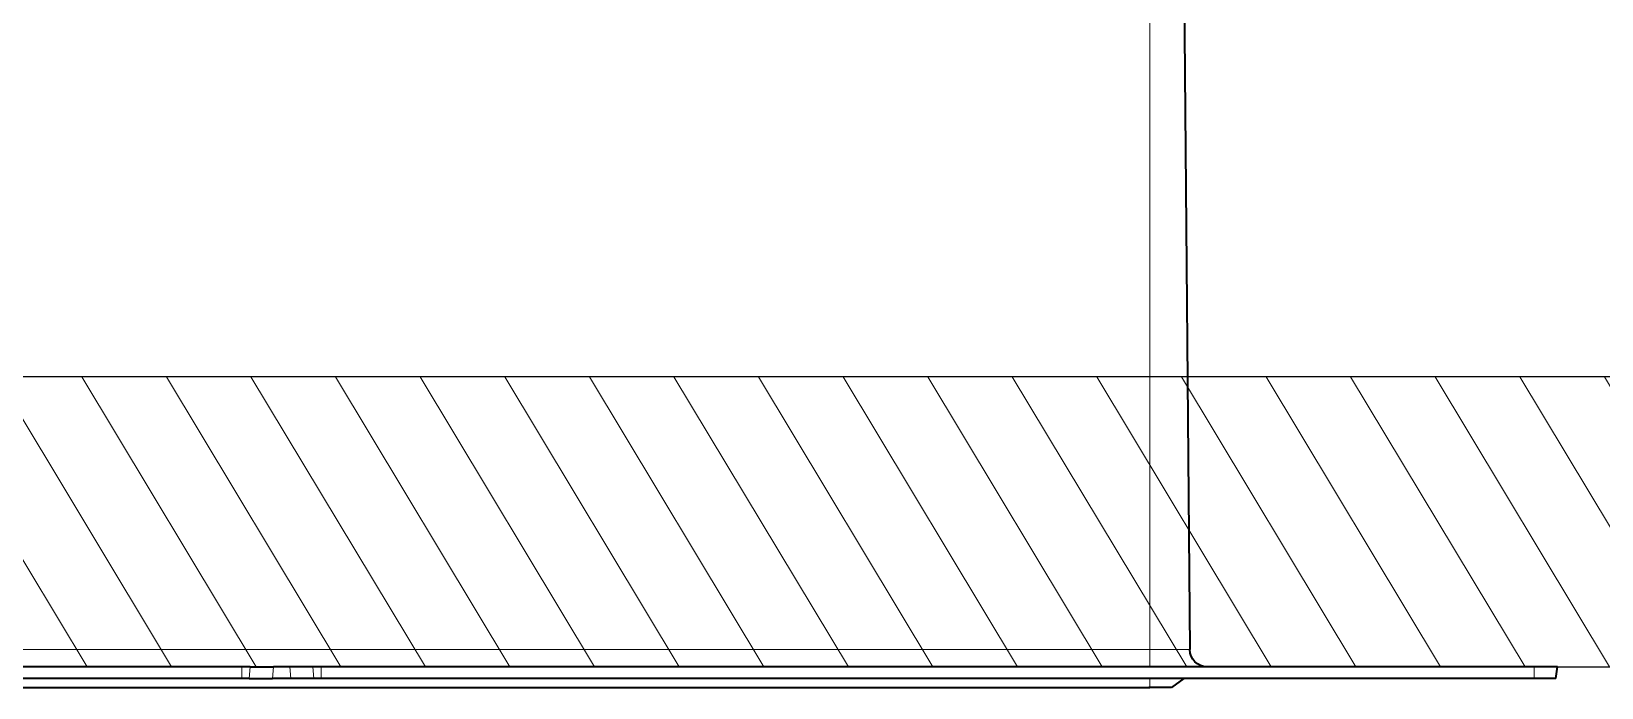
# Model space of a CAD drawing. Header units: inches. Extents: x -12478 to 399182, y -23212 to 525552.
# Drawn here: x 25545.1 to 25680.5, y -5761.9 to -5705.3 of the extents above; entities that cross this region are included whole.
import ezdxf

# ---------------------------------------------------------------- set-up
doc = ezdxf.new("R2010")
doc.units = ezdxf.units.IN
doc.header["$LTSCALE"] = 1000
doc.header["$MEASUREMENT"] = 0
doc.linetypes.add('DASHED', pattern=[0.75, 0.5, -0.25])
doc.linetypes.add('HIDDEN', pattern=[0.375, 0.25, -0.125])
for name, color, linetype in [('A-Hidden', 8, 'HIDDEN'), ('CQ Grg Gypsum', 41, 'Continuous'), ('CQ Light Elevation', 4, 'Continuous')]:
    doc.layers.add(name, color=color, linetype=linetype)
doc.layers.add('CQ Gypsum Hatch', color=8, linetype='Continuous', lineweight=20)
doc.layers.add('CQ Lighting', color=5, linetype='Continuous', lineweight=0)

# ---------------------------------------------------------------- blocks, each defined once
blk = doc.blocks.new('T.HC0E0.HQ12 side 2')
at = {"layer": 'CQ Lighting', "color": 1, "lineweight": 35}
for p, q in [((441925.5, 518877.62), (441925, 518820.2)), ((441895.3, 518818.72), (441999.89, 518818.72)), ((442006.72, 518818.72), (442111.3, 518818.72)), ((441895.3, 518817.72), (441999.89, 518817.72)), ((442006.72, 518817.72), (442111.3, 518817.72)), ((442078.15, 518816.92), (441928.45, 518816.92))]:
    blk.add_line(p, q, dxfattribs=at)
at = {"layer": 'CQ Lighting', "color": 1, "lineweight": 13}
for p, q in [((441928.45, 518877.62), (441928.45, 518820.2)), ((441928.45, 518820.2), (442078.15, 518820.2))]:
    blk.add_line(p, q, dxfattribs=at)
at = {"layer": 'CQ Lighting', "color": 1, "lineweight": 13, "ltscale": 0.086276}
blk.add_line((441925, 518820.2), (441928.45, 518820.2), dxfattribs=at)
at = {"layer": 'CQ Lighting', "color": 1, "lineweight": 13, "ltscale": 0.037173}
blk.add_line((441928.45, 518820.2), (441928.45, 518818.72), dxfattribs=at)
at = {"layer": 'CQ Lighting', "color": 1, "lineweight": 35, "ltscale": 0.05}
for p, q in [((441893.3, 518818.72), (441895.3, 518818.72)), ((442000.6, 518818.72), (442002.6, 518818.72)), ((442006.01, 518818.72), (442004.01, 518818.72)), ((442000.51, 518817.72), (442002.51, 518817.72)), ((442006.1, 518817.72), (442004.1, 518817.72))]:
    blk.add_line(p, q, dxfattribs=at)
at = {"layer": 'CQ Lighting', "color": 1, "lineweight": 35, "ltscale": 0.025188}
blk.add_line((441893.43, 518817.72), (441893.3, 518818.72), dxfattribs=at)
at = {"layer": 'CQ Lighting', "color": 1, "lineweight": 13, "ltscale": 0.025}
for p, q in [((441895.3, 518817.72), (441895.3, 518818.72)), ((441999.89, 518817.72), (441999.89, 518818.72)), ((442006.72, 518817.72), (442006.72, 518818.72))]:
    blk.add_line(p, q, dxfattribs=at)
at = {"layer": 'CQ Lighting', "color": 1, "lineweight": 35, "ltscale": 0.017677}
for p, q in [((441999.89, 518818.72), (442000.6, 518818.72)), ((442006.01, 518818.72), (442006.72, 518818.72))]:
    blk.add_line(p, q, dxfattribs=at)
at = {"layer": 'CQ Lighting', "color": 1, "lineweight": 13, "ltscale": 0.025094}
for p, q in [((442000.51, 518817.72), (442000.6, 518818.72)), ((442002.51, 518817.72), (442002.6, 518818.72)), ((442004.1, 518817.72), (442004.01, 518818.72)), ((442006.1, 518817.72), (442006.01, 518818.72))]:
    blk.add_line(p, q, dxfattribs=at)
at = {"layer": 'CQ Lighting', "color": 1, "lineweight": 35, "ltscale": 0.035355}
blk.add_line((442002.6, 518818.72), (442004.01, 518818.72), dxfattribs=at)
at = {"layer": 'CQ Lighting', "color": 1, "lineweight": 35, "ltscale": 0.04693}
blk.add_line((441893.43, 518817.72), (441895.3, 518817.72), dxfattribs=at)
at = {"layer": 'CQ Lighting', "color": 1, "lineweight": 35, "ltscale": 0.033399}
blk.add_line((441925.5, 518817.72), (441926.57, 518816.92), dxfattribs=at)
at = {"layer": 'CQ Lighting', "color": 1, "lineweight": 13, "ltscale": 0.02}
blk.add_line((441928.45, 518817.72), (441928.45, 518816.92), dxfattribs=at)
at = {"layer": 'CQ Lighting', "color": 1, "lineweight": 35, "ltscale": 0.015506}
for p, q in [((441999.89, 518817.72), (442000.51, 518817.72)), ((442006.1, 518817.72), (442006.72, 518817.72))]:
    blk.add_line(p, q, dxfattribs=at)
at = {"layer": 'CQ Lighting', "color": 1, "lineweight": 35, "ltscale": 0.039697}
blk.add_line((442002.51, 518817.72), (442004.1, 518817.72), dxfattribs=at)
at = {"layer": 'CQ Lighting', "color": 1, "lineweight": 35, "ltscale": 0.047002}
blk.add_line((441926.57, 518816.92), (441928.45, 518816.92), dxfattribs=at)
at = {"layer": 'CQ Lighting', "color": 1, "lineweight": 35, "ltscale": 0.005554}
blk.add_line((441928.3, 518816.92), (441928.53, 518816.92), dxfattribs=at)
at = {"layer": 'CQ Lighting', "color": 1, "lineweight": 35}
blk.add_arc((441923.5, 518820.22), 1.5, 270, 359.5, dxfattribs=at)

msp = doc.modelspace()

# ---------------------------------------------------------------- hatches: boundary and pattern name
at = {"layer": 'CQ Gypsum Hatch'}
h = msp.add_hatch(dxfattribs=at)
h.set_pattern_fill('ANSI31', color=256, scale=50, angle=76.0286, style=0)
h.set_pattern_definition([(121.0285767, (-293324.791, -475838.605), (-5.35568947, -3.22165956), [])])
edge = h.paths.add_edge_path()
edge.add_line((24926.66, -5710.13), (24926.66, -5735.13))
edge.add_line((24926.66, -5735.13), (24946.66, -5735.13))
edge.add_line((24946.66, -5735.13), (24946.66, -5760.13))
edge.add_line((24946.66, -5760.13), (29406.66, -5760.13))
edge.add_line((29406.66, -5760.13), (29406.66, -5735.13))
edge.add_line((29406.66, -5735.13), (29426.66, -5735.13))
edge.add_line((29426.66, -5735.13), (29426.66, -5710.13))
edge.add_line((29426.66, -5710.13), (29381.66, -5710.13))
edge.add_line((29381.66, -5710.13), (29381.66, -5735.13))
edge.add_line((29381.66, -5735.13), (24971.66, -5735.13))
edge.add_line((24971.66, -5735.13), (24971.66, -5710.13))
edge.add_line((24971.66, -5710.13), (24926.66, -5710.13))

# ---------------------------------------------------------------- linework, layer by layer
at = {"layer": 'A-Hidden', "linetype": 'DASHED', "lineweight": 0, "ltscale": 10}
msp.add_line((31778.72, -5760.13, 0), (24591.25, -5760.13, 0), dxfattribs=at)
at = {"layer": 'CQ Grg Gypsum', "elevation": 0}
msp.add_lwpolyline([(24926.66, -5710.13), (24926.66, -5735.13), (24946.66, -5735.13), (24946.66, -5760.13), (29406.66, -5760.13), (29406.66, -5735.13), (29426.66, -5735.13), (29426.66, -5710.13), (29381.66, -5710.13), (29381.66, -5735.13), (24971.66, -5735.13), (24971.66, -5710.13), (24926.66, -5710.13)], dxfattribs=at)

# ---------------------------------------------------------------- block references
at = {"layer": 'CQ Light Elevation', "xscale": -1}
msp.add_blockref('T.HC0E0.HQ12 side 2', (467569.97, -524578.85, 0), dxfattribs=at)

doc.saveas('drawing.dxf')
